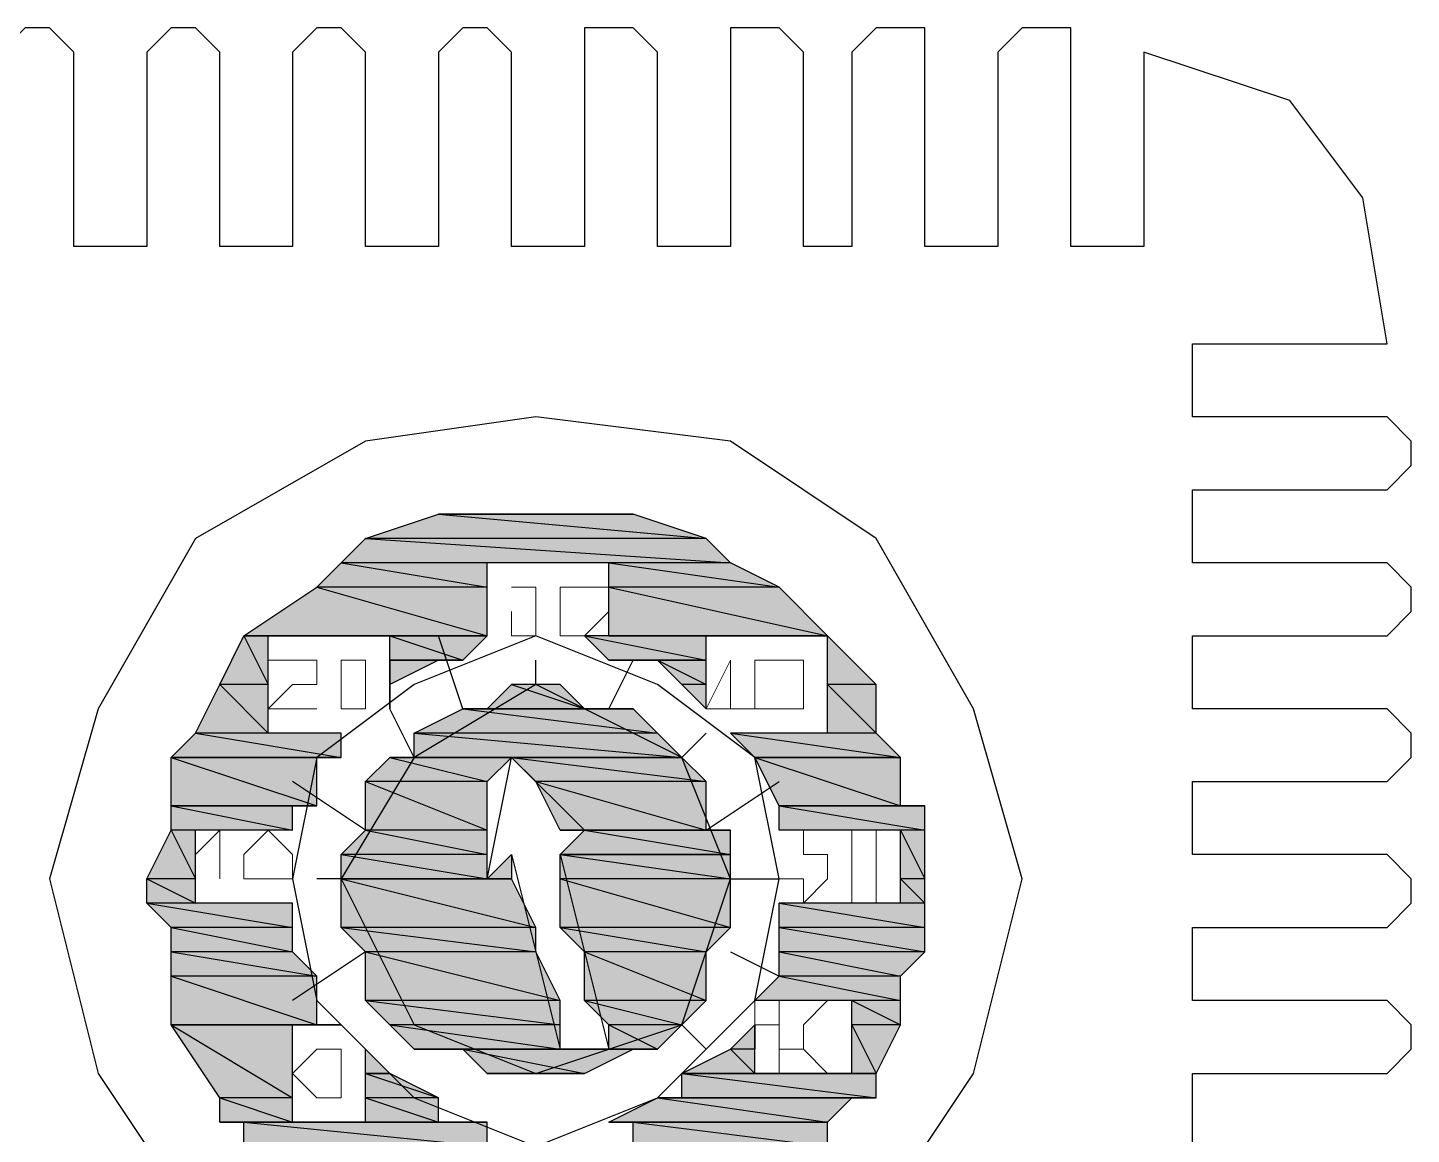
# Model space of a CAD drawing. Header units: inches. Extents: x 100535554 to 201081702, y 63708552 to 127420865.
# Drawn here: x 100541835.23 to 100541840.53, y 63710482.15 to 63710486.39 of the extents above; entities that cross this region are included whole.
import ezdxf

# ---------------------------------------------------------------- set-up
doc = ezdxf.new("R2010")
doc.units = ezdxf.units.IN
doc.header["$MEASUREMENT"] = 0

msp = doc.modelspace()

# ---------------------------------------------------------------- hatches: boundary and pattern name
at = {"true_color": 0x000007}
h = msp.add_hatch(color=7, dxfattribs=at)
h.paths.add_polyline_path([(100541837.5521, 63710484.5311), (100541836.8066, 63710484.5311), (100541837.8317, 63710484.4379)])
h.paths.add_polyline_path([(100541836.8066, 63710484.5311), (100541837.8317, 63710484.4379), (100541836.527, 63710484.4379)])
h = msp.add_hatch(color=7, dxfattribs=at)
h.paths.add_polyline_path([(100541837.3657, 63710484.5311), (100541837.0861, 63710484.5311), (100541837.5521, 63710484.5311)])
h.paths.add_polyline_path([(100541837.0861, 63710484.5311), (100541837.5521, 63710484.5311), (100541836.8066, 63710484.5311)])
h = msp.add_hatch(color=7, dxfattribs=at)
h.paths.add_polyline_path([(100541837.8317, 63710484.4379), (100541836.527, 63710484.4379), (100541837.9249, 63710484.3447)])
h.paths.add_polyline_path([(100541836.527, 63710484.4379), (100541837.9249, 63710484.3447), (100541836.4338, 63710484.3447)])
h = msp.add_hatch(color=7, dxfattribs=at)
h.paths.add_polyline_path([(100541836.9929, 63710484.3447), (100541836.4338, 63710484.3447), (100541836.9929, 63710484.2515)])
h.paths.add_polyline_path([(100541836.4338, 63710484.3447), (100541836.9929, 63710484.2515), (100541836.3406, 63710484.2515)])
h = msp.add_hatch(color=7, dxfattribs=at)
h.paths.add_polyline_path([(100541837.9249, 63710484.3447), (100541837.4589, 63710484.3447), (100541838.1112, 63710484.2515)])
h.paths.add_polyline_path([(100541837.4589, 63710484.3447), (100541838.1112, 63710484.2515), (100541837.4589, 63710484.2515)])
h = msp.add_hatch(color=7, dxfattribs=at)
h.paths.add_polyline_path([(100541836.9929, 63710484.2515), (100541836.3406, 63710484.2515), (100541836.9929, 63710484.0652)])
h.paths.add_polyline_path([(100541836.3406, 63710484.2515), (100541836.9929, 63710484.0652), (100541836.061, 63710484.0652)])
h = msp.add_hatch(color=7, dxfattribs=at)
h.paths.add_polyline_path([(100541838.1112, 63710484.2515), (100541837.4589, 63710484.2515), (100541838.2976, 63710484.0652)])
h.paths.add_polyline_path([(100541837.4589, 63710484.2515), (100541838.2976, 63710484.0652), (100541837.4589, 63710484.0652)])
h = msp.add_hatch(color=7, dxfattribs=at)
h.paths.add_polyline_path([(100541836.1542, 63710484.0652), (100541836.061, 63710484.0652), (100541836.1542, 63710483.8788)])
h.paths.add_polyline_path([(100541836.061, 63710484.0652), (100541836.1542, 63710483.8788), (100541835.9679, 63710483.8788)])
h = msp.add_hatch(color=7, dxfattribs=at)
h.paths.add_polyline_path([(100541836.9929, 63710484.0652), (100541836.6202, 63710484.0652), (100541836.8998, 63710483.972)])
h.paths.add_polyline_path([(100541836.6202, 63710484.0652), (100541836.8998, 63710483.972), (100541836.6202, 63710483.972)])
h = msp.add_hatch(color=7, dxfattribs=at)
h.paths.add_polyline_path([(100541837.8317, 63710484.0652), (100541837.3657, 63710484.0652), (100541837.8317, 63710483.972)])
h.paths.add_polyline_path([(100541837.3657, 63710484.0652), (100541837.8317, 63710483.972), (100541837.4589, 63710483.972)])
h = msp.add_hatch(color=7, dxfattribs=at)
h.paths.add_polyline_path([(100541838.484, 63710483.8788), (100541838.2976, 63710484.0652)])
h.paths.add_polyline_path([(100541838.2976, 63710484.0652), (100541838.484, 63710483.8788), (100541838.2976, 63710483.8788)])
h = msp.add_hatch(color=7, dxfattribs=at)
h.paths.add_polyline_path([(100541836.8066, 63710483.972), (100541836.6202, 63710483.972)])
h.paths.add_polyline_path([(100541836.8066, 63710483.972), (100541836.6202, 63710483.972), (100541836.8998, 63710483.972)])
h = msp.add_hatch(color=7, dxfattribs=at)
h.paths.add_polyline_path([(100541836.6202, 63710483.8788), (100541836.6202, 63710483.972)])
h.paths.add_polyline_path([(100541836.6202, 63710483.8788), (100541836.6202, 63710483.972), (100541836.8066, 63710483.972)])
h = msp.add_hatch(color=7, dxfattribs=at)
h.paths.add_polyline_path([(100541837.8317, 63710483.972), (100541837.4589, 63710483.972)])
h.paths.add_polyline_path([(100541837.4589, 63710483.972), (100541837.8317, 63710483.972), (100541837.6453, 63710483.972)])
h = msp.add_hatch(color=7, dxfattribs=at)
h.paths.add_polyline_path([(100541837.8317, 63710483.972), (100541837.6453, 63710483.972), (100541837.8317, 63710483.8788)])
h.paths.add_polyline_path([(100541837.6453, 63710483.972), (100541837.8317, 63710483.8788), (100541837.7385, 63710483.8788)])
h = msp.add_hatch(color=7, dxfattribs=at)
h.paths.add_polyline_path([(100541836.1542, 63710483.8788), (100541835.9679, 63710483.8788), (100541836.1542, 63710483.6924)])
h.paths.add_polyline_path([(100541835.9679, 63710483.8788), (100541836.1542, 63710483.6924), (100541835.8747, 63710483.6924)])
at = {"true_color": 0x006edd}
h = msp.add_hatch(color=152, dxfattribs=at)
h.paths.add_polyline_path([(100541837.2725, 63710483.8788), (100541837.0861, 63710483.8788), (100541837.3657, 63710483.7856)])
h.paths.add_polyline_path([(100541837.0861, 63710483.8788), (100541837.3657, 63710483.7856), (100541836.9929, 63710483.7856)])
at = {"true_color": 0x000007}
h = msp.add_hatch(color=7, dxfattribs=at)
h.paths.add_polyline_path([(100541837.8317, 63710483.8788), (100541837.7385, 63710483.8788), (100541837.8317, 63710483.7856)])
h.paths.add_polyline_path([(100541837.7385, 63710483.8788), (100541837.8317, 63710483.7856)])
h = msp.add_hatch(color=7, dxfattribs=at)
h.paths.add_polyline_path([(100541838.484, 63710483.8788), (100541838.2976, 63710483.8788), (100541838.484, 63710483.6924)])
h.paths.add_polyline_path([(100541838.2976, 63710483.8788), (100541838.484, 63710483.6924), (100541838.2976, 63710483.6924)])
at = {"true_color": 0x006edd}
h = msp.add_hatch(color=152, dxfattribs=at)
h.paths.add_polyline_path([(100541837.5521, 63710483.7856), (100541836.8998, 63710483.7856), (100541837.6453, 63710483.6924)])
h.paths.add_polyline_path([(100541836.8998, 63710483.7856), (100541837.6453, 63710483.6924), (100541836.7134, 63710483.6924)])
h = msp.add_hatch(color=152, dxfattribs=at)
h.paths.add_polyline_path([(100541837.3657, 63710483.7856), (100541836.9929, 63710483.7856), (100541837.5521, 63710483.7856)])
h.paths.add_polyline_path([(100541836.9929, 63710483.7856), (100541837.5521, 63710483.7856), (100541836.8998, 63710483.7856)])
at = {"true_color": 0x000007}
h = msp.add_hatch(color=7, dxfattribs=at)
h.paths.add_polyline_path([(100541836.4338, 63710483.6924), (100541835.8747, 63710483.6924), (100541836.4338, 63710483.5992)])
h.paths.add_polyline_path([(100541835.8747, 63710483.6924), (100541836.4338, 63710483.5992), (100541835.7815, 63710483.5992)])
at = {"true_color": 0x006edd}
h = msp.add_hatch(color=152, dxfattribs=at)
h.paths.add_polyline_path([(100541837.6453, 63710483.6924), (100541836.7134, 63710483.6924), (100541837.7385, 63710483.5992)])
h.paths.add_polyline_path([(100541836.7134, 63710483.6924), (100541837.7385, 63710483.5992), (100541836.7134, 63710483.5992)])
at = {"true_color": 0x000007}
h = msp.add_hatch(color=7, dxfattribs=at)
h.paths.add_polyline_path([(100541838.484, 63710483.6924), (100541837.9249, 63710483.6924), (100541838.5772, 63710483.5992)])
h.paths.add_polyline_path([(100541837.9249, 63710483.6924), (100541838.5772, 63710483.5992), (100541838.018, 63710483.5992)])
h = msp.add_hatch(color=7, dxfattribs=at)
h.paths.add_polyline_path([(100541836.3406, 63710483.5992), (100541835.7815, 63710483.5992)])
h.paths.add_polyline_path([(100541836.3406, 63710483.5992), (100541835.7815, 63710483.5992), (100541836.4338, 63710483.5992)])
h = msp.add_hatch(color=7, dxfattribs=at)
h.paths.add_polyline_path([(100541836.3406, 63710483.5992), (100541835.7815, 63710483.5992), (100541836.3406, 63710483.4128)])
h.paths.add_polyline_path([(100541835.7815, 63710483.5992), (100541836.3406, 63710483.4128), (100541835.7815, 63710483.4128)])
at = {"true_color": 0x006edd}
h = msp.add_hatch(color=152, dxfattribs=at)
h.paths.add_polyline_path([(100541837.0861, 63710483.5992), (100541836.6202, 63710483.5992), (100541836.9929, 63710483.506)])
h.paths.add_polyline_path([(100541836.6202, 63710483.5992), (100541836.9929, 63710483.506), (100541836.527, 63710483.506)])
h = msp.add_hatch(color=152, dxfattribs=at)
h.paths.add_polyline_path([(100541837.0861, 63710483.5992), (100541836.7134, 63710483.5992)])
h.paths.add_polyline_path([(100541836.7134, 63710483.5992), (100541837.0861, 63710483.5992), (100541836.6202, 63710483.5992)])
h = msp.add_hatch(color=152, dxfattribs=at)
h.paths.add_polyline_path([(100541837.7385, 63710483.5992), (100541837.0861, 63710483.5992), (100541837.8317, 63710483.506)])
h.paths.add_polyline_path([(100541837.0861, 63710483.5992), (100541837.8317, 63710483.506), (100541837.1793, 63710483.506)])
at = {"true_color": 0x000007}
h = msp.add_hatch(color=7, dxfattribs=at)
h.paths.add_polyline_path([(100541838.5772, 63710483.5992), (100541838.018, 63710483.5992), (100541838.5772, 63710483.4128)])
h.paths.add_polyline_path([(100541838.018, 63710483.5992), (100541838.5772, 63710483.4128), (100541838.1112, 63710483.4128)])
at = {"true_color": 0x006edd}
h = msp.add_hatch(color=152, dxfattribs=at)
h.paths.add_polyline_path([(100541836.9929, 63710483.506), (100541836.527, 63710483.506), (100541836.9929, 63710483.3196)])
h.paths.add_polyline_path([(100541836.527, 63710483.506), (100541836.9929, 63710483.3196), (100541836.527, 63710483.3196)])
h = msp.add_hatch(color=152, dxfattribs=at)
h.paths.add_polyline_path([(100541837.8317, 63710483.506), (100541837.1793, 63710483.506), (100541837.8317, 63710483.3196)])
h.paths.add_polyline_path([(100541837.1793, 63710483.506), (100541837.8317, 63710483.3196), (100541837.2725, 63710483.3196)])
at = {"true_color": 0x000007}
h = msp.add_hatch(color=7, dxfattribs=at)
h.paths.add_polyline_path([(100541836.2474, 63710483.4128), (100541835.7815, 63710483.4128)])
h.paths.add_polyline_path([(100541836.2474, 63710483.4128), (100541835.7815, 63710483.4128), (100541836.3406, 63710483.4128)])
h = msp.add_hatch(color=7, dxfattribs=at)
h.paths.add_polyline_path([(100541836.2474, 63710483.4128), (100541835.7815, 63710483.4128), (100541836.2474, 63710483.3196)])
h.paths.add_polyline_path([(100541835.7815, 63710483.4128), (100541836.2474, 63710483.3196), (100541835.7815, 63710483.3196)])
h = msp.add_hatch(color=7, dxfattribs=at)
h.paths.add_polyline_path([(100541838.6704, 63710483.4128), (100541838.1112, 63710483.4128)])
h.paths.add_polyline_path([(100541838.6704, 63710483.4128), (100541838.1112, 63710483.4128), (100541838.5772, 63710483.4128)])
h = msp.add_hatch(color=7, dxfattribs=at)
h.paths.add_polyline_path([(100541838.6704, 63710483.4128), (100541838.1112, 63710483.4128), (100541838.6704, 63710483.3196)])
h.paths.add_polyline_path([(100541838.1112, 63710483.4128), (100541838.6704, 63710483.3196), (100541838.1112, 63710483.3196)])
h = msp.add_hatch(color=7, dxfattribs=at)
h.paths.add_polyline_path([(100541835.8747, 63710483.3196), (100541835.7815, 63710483.3196), (100541835.8747, 63710483.1332)])
h.paths.add_polyline_path([(100541835.7815, 63710483.3196), (100541835.8747, 63710483.1332), (100541835.6883, 63710483.1332)])
at = {"true_color": 0x006edd}
h = msp.add_hatch(color=152, dxfattribs=at)
h.paths.add_polyline_path([(100541836.9929, 63710483.3196), (100541836.527, 63710483.3196), (100541836.9929, 63710483.2264)])
h.paths.add_polyline_path([(100541836.527, 63710483.3196), (100541836.9929, 63710483.2264), (100541836.4338, 63710483.2264)])
h = msp.add_hatch(color=152, dxfattribs=at)
h.paths.add_polyline_path([(100541837.8317, 63710483.3196), (100541837.2725, 63710483.3196), (100541837.9249, 63710483.3196)])
h.paths.add_polyline_path([(100541837.2725, 63710483.3196), (100541837.9249, 63710483.3196), (100541837.3657, 63710483.3196)])
h = msp.add_hatch(color=152, dxfattribs=at)
h.paths.add_polyline_path([(100541837.9249, 63710483.3196), (100541837.3657, 63710483.3196), (100541837.9249, 63710483.2264)])
h.paths.add_polyline_path([(100541837.3657, 63710483.3196), (100541837.9249, 63710483.2264), (100541837.2725, 63710483.2264)])
h.paths.add_polyline_path([(100541837.9249, 63710483.2264), (100541837.2725, 63710483.2264)])
h.paths.add_polyline_path([(100541837.2725, 63710483.2264), (100541837.9249, 63710483.2264)])
at = {"true_color": 0x000007}
h = msp.add_hatch(color=7, dxfattribs=at)
h.paths.add_polyline_path([(100541838.6704, 63710483.3196), (100541838.5772, 63710483.3196), (100541838.6704, 63710483.1332)])
h.paths.add_polyline_path([(100541838.5772, 63710483.3196), (100541838.6704, 63710483.1332), (100541838.5772, 63710483.1332)])
at = {"true_color": 0x006edd}
h = msp.add_hatch(color=152, dxfattribs=at)
h.paths.add_polyline_path([(100541836.9929, 63710483.2264), (100541836.4338, 63710483.2264), (100541836.9929, 63710483.1332)])
h.paths.add_polyline_path([(100541836.4338, 63710483.2264), (100541836.9929, 63710483.1332), (100541836.4338, 63710483.1332)])
msp.add_hatch(color=152, dxfattribs=at).paths.add_polyline_path([(100541837.0861, 63710483.2264), (100541837.0861, 63710483.1332), (100541836.9929, 63710483.1332)])
h = msp.add_hatch(color=152, dxfattribs=at)
h.paths.add_polyline_path([(100541837.9249, 63710483.2264), (100541837.2725, 63710483.2264), (100541837.9249, 63710483.1332)])
h.paths.add_polyline_path([(100541837.2725, 63710483.2264), (100541837.9249, 63710483.1332), (100541837.2725, 63710483.1332)])
at = {"true_color": 0x000007}
h = msp.add_hatch(color=7, dxfattribs=at)
h.paths.add_polyline_path([(100541835.8747, 63710483.1332), (100541835.6883, 63710483.1332), (100541835.8747, 63710483.0401)])
h.paths.add_polyline_path([(100541835.6883, 63710483.1332), (100541835.8747, 63710483.0401), (100541835.6883, 63710483.0401)])
at = {"true_color": 0x006edd}
h = msp.add_hatch(color=152, dxfattribs=at)
h.paths.add_polyline_path([(100541837.0861, 63710483.1332), (100541836.4338, 63710483.1332), (100541837.1793, 63710482.9469)])
h.paths.add_polyline_path([(100541836.4338, 63710483.1332), (100541837.1793, 63710482.9469), (100541836.4338, 63710482.9469)])
h = msp.add_hatch(color=152, dxfattribs=at)
h.paths.add_polyline_path([(100541837.9249, 63710483.1332), (100541837.2725, 63710483.1332), (100541837.9249, 63710482.9469)])
h.paths.add_polyline_path([(100541837.2725, 63710483.1332), (100541837.9249, 63710482.9469), (100541837.2725, 63710482.9469)])
at = {"true_color": 0x000007}
h = msp.add_hatch(color=7, dxfattribs=at)
h.paths.add_polyline_path([(100541838.6704, 63710483.1332), (100541838.5772, 63710483.1332), (100541838.6704, 63710483.0401)])
h.paths.add_polyline_path([(100541838.5772, 63710483.1332), (100541838.6704, 63710483.0401), (100541838.5772, 63710483.0401)])
h = msp.add_hatch(color=7, dxfattribs=at)
h.paths.add_polyline_path([(100541836.2474, 63710483.0401), (100541835.6883, 63710483.0401), (100541836.2474, 63710482.9469)])
h.paths.add_polyline_path([(100541835.6883, 63710483.0401), (100541836.2474, 63710482.9469), (100541835.7815, 63710482.9469)])
h = msp.add_hatch(color=7, dxfattribs=at)
h.paths.add_polyline_path([(100541838.6704, 63710483.0401), (100541838.1112, 63710483.0401), (100541838.6704, 63710482.9469)])
h.paths.add_polyline_path([(100541838.1112, 63710483.0401), (100541838.6704, 63710482.9469), (100541838.1112, 63710482.9469)])
h = msp.add_hatch(color=7, dxfattribs=at)
h.paths.add_polyline_path([(100541836.2474, 63710482.9469), (100541835.7815, 63710482.9469), (100541836.2474, 63710482.8537)])
h.paths.add_polyline_path([(100541835.7815, 63710482.9469), (100541836.2474, 63710482.8537), (100541835.7815, 63710482.8537)])
at = {"true_color": 0x006edd}
h = msp.add_hatch(color=152, dxfattribs=at)
h.paths.add_polyline_path([(100541837.1793, 63710482.9469), (100541836.4338, 63710482.9469), (100541837.1793, 63710482.8537)])
h.paths.add_polyline_path([(100541836.4338, 63710482.9469), (100541837.1793, 63710482.8537), (100541836.527, 63710482.8537)])
h = msp.add_hatch(color=152, dxfattribs=at)
h.paths.add_polyline_path([(100541837.9249, 63710482.9469), (100541837.2725, 63710482.9469), (100541837.8317, 63710482.8537)])
h.paths.add_polyline_path([(100541837.2725, 63710482.9469), (100541837.8317, 63710482.8537), (100541837.3657, 63710482.8537)])
at = {"true_color": 0x000007}
h = msp.add_hatch(color=7, dxfattribs=at)
h.paths.add_polyline_path([(100541838.6704, 63710482.9469), (100541838.1112, 63710482.9469), (100541838.6704, 63710482.8537)])
h.paths.add_polyline_path([(100541838.1112, 63710482.9469), (100541838.6704, 63710482.8537), (100541838.1112, 63710482.8537)])
h = msp.add_hatch(color=7, dxfattribs=at)
h.paths.add_polyline_path([(100541836.2474, 63710482.8537), (100541835.7815, 63710482.8537), (100541836.3406, 63710482.7605)])
h.paths.add_polyline_path([(100541835.7815, 63710482.8537), (100541836.3406, 63710482.7605), (100541835.7815, 63710482.7605)])
at = {"true_color": 0x006edd}
h = msp.add_hatch(color=152, dxfattribs=at)
h.paths.add_polyline_path([(100541837.1793, 63710482.8537), (100541836.527, 63710482.8537), (100541837.2725, 63710482.6673)])
h.paths.add_polyline_path([(100541836.527, 63710482.8537), (100541837.2725, 63710482.6673), (100541836.527, 63710482.6673)])
h = msp.add_hatch(color=152, dxfattribs=at)
h.paths.add_polyline_path([(100541837.8317, 63710482.8537), (100541837.3657, 63710482.8537), (100541837.8317, 63710482.6673)])
h.paths.add_polyline_path([(100541837.3657, 63710482.8537), (100541837.8317, 63710482.6673), (100541837.3657, 63710482.6673)])
at = {"true_color": 0x000007}
h = msp.add_hatch(color=7, dxfattribs=at)
h.paths.add_polyline_path([(100541838.6704, 63710482.8537), (100541838.1112, 63710482.8537), (100541838.5772, 63710482.7605)])
h.paths.add_polyline_path([(100541838.1112, 63710482.8537), (100541838.5772, 63710482.7605), (100541838.1112, 63710482.7605)])
h = msp.add_hatch(color=7, dxfattribs=at)
h.paths.add_polyline_path([(100541836.3406, 63710482.7605), (100541835.7815, 63710482.7605), (100541836.3406, 63710482.5741)])
h.paths.add_polyline_path([(100541835.7815, 63710482.7605), (100541836.3406, 63710482.5741), (100541835.7815, 63710482.5741)])
h = msp.add_hatch(color=7, dxfattribs=at)
h.paths.add_polyline_path([(100541838.5772, 63710482.7605), (100541838.1112, 63710482.7605), (100541838.5772, 63710482.6673)])
h.paths.add_polyline_path([(100541838.1112, 63710482.7605), (100541838.5772, 63710482.6673), (100541838.018, 63710482.6673)])
at = {"true_color": 0x006edd}
h = msp.add_hatch(color=152, dxfattribs=at)
h.paths.add_polyline_path([(100541837.2725, 63710482.6673), (100541836.527, 63710482.6673), (100541837.2725, 63710482.5741)])
h.paths.add_polyline_path([(100541836.527, 63710482.6673), (100541837.2725, 63710482.5741), (100541836.6202, 63710482.5741)])
h = msp.add_hatch(color=152, dxfattribs=at)
h.paths.add_polyline_path([(100541837.8317, 63710482.6673), (100541837.3657, 63710482.6673), (100541837.7385, 63710482.5741)])
h.paths.add_polyline_path([(100541837.3657, 63710482.6673), (100541837.7385, 63710482.5741), (100541837.4589, 63710482.5741)])
at = {"true_color": 0x000007}
h = msp.add_hatch(color=7, dxfattribs=at)
h.paths.add_polyline_path([(100541838.5772, 63710482.6673), (100541838.3908, 63710482.6673), (100541838.5772, 63710482.5741)])
h.paths.add_polyline_path([(100541838.3908, 63710482.6673), (100541838.5772, 63710482.5741), (100541838.3908, 63710482.5741)])
h = msp.add_hatch(color=7, dxfattribs=at)
h.paths.add_polyline_path([(100541836.4338, 63710482.5741), (100541835.7815, 63710482.5741)])
h.paths.add_polyline_path([(100541836.4338, 63710482.5741), (100541835.7815, 63710482.5741), (100541836.3406, 63710482.5741)])
h = msp.add_hatch(color=7, dxfattribs=at)
h.paths.add_polyline_path([(100541836.2474, 63710482.5741), (100541835.7815, 63710482.5741), (100541836.2474, 63710482.2945)])
h.paths.add_polyline_path([(100541835.7815, 63710482.5741), (100541836.2474, 63710482.2945), (100541835.9679, 63710482.2945)])
at = {"true_color": 0x006edd}
h = msp.add_hatch(color=152, dxfattribs=at)
h.paths.add_polyline_path([(100541837.2725, 63710482.5741), (100541836.6202, 63710482.5741), (100541837.2725, 63710482.4809)])
h.paths.add_polyline_path([(100541836.6202, 63710482.5741), (100541837.2725, 63710482.4809), (100541836.7134, 63710482.4809)])
h = msp.add_hatch(color=152, dxfattribs=at)
h.paths.add_polyline_path([(100541837.7385, 63710482.5741), (100541837.4589, 63710482.5741), (100541837.6453, 63710482.4809)])
h.paths.add_polyline_path([(100541837.4589, 63710482.5741), (100541837.6453, 63710482.4809), (100541837.4589, 63710482.4809)])
h.paths.add_polyline_path([(100541837.6453, 63710482.4809), (100541837.4589, 63710482.4809), (100541837.3657, 63710482.4809)])
at = {"true_color": 0x000007}
h = msp.add_hatch(color=7, dxfattribs=at)
h.paths.add_polyline_path([(100541838.018, 63710482.4809), (100541838.018, 63710482.5741)])
h.paths.add_polyline_path([(100541838.018, 63710482.5741), (100541838.018, 63710482.4809), (100541837.9249, 63710482.4809)])
h = msp.add_hatch(color=7, dxfattribs=at)
h.paths.add_polyline_path([(100541838.5772, 63710482.5741), (100541838.3908, 63710482.5741), (100541838.484, 63710482.3877)])
h.paths.add_polyline_path([(100541838.3908, 63710482.5741), (100541838.484, 63710482.3877), (100541838.3908, 63710482.3877)])
msp.add_hatch(color=7, dxfattribs=at).paths.add_polyline_path([(100541836.527, 63710482.4809), (100541836.6202, 63710482.3877), (100541836.527, 63710482.3877)])
at = {"true_color": 0x006edd}
h = msp.add_hatch(color=152, dxfattribs=at)
h.paths.add_polyline_path([(100541837.2725, 63710482.4809), (100541836.7134, 63710482.4809)])
h.paths.add_polyline_path([(100541836.7134, 63710482.4809), (100541837.2725, 63710482.4809), (100541836.8066, 63710482.4809)])
h = msp.add_hatch(color=152, dxfattribs=at)
h.paths.add_polyline_path([(100541837.5521, 63710482.4809), (100541836.8066, 63710482.4809)])
h.paths.add_polyline_path([(100541836.8066, 63710482.4809), (100541837.5521, 63710482.4809), (100541836.8998, 63710482.4809)])
h = msp.add_hatch(color=152, dxfattribs=at)
h.paths.add_polyline_path([(100541837.5521, 63710482.4809), (100541836.8998, 63710482.4809), (100541837.3657, 63710482.3877)])
h.paths.add_polyline_path([(100541836.8998, 63710482.4809), (100541837.3657, 63710482.3877), (100541836.9929, 63710482.3877)])
h = msp.add_hatch(color=152, dxfattribs=at)
h.paths.add_polyline_path([(100541837.6453, 63710482.4809), (100541837.3657, 63710482.4809), (100541837.5521, 63710482.4809)])
h.paths.add_polyline_path([(100541837.3657, 63710482.4809), (100541837.5521, 63710482.4809), (100541837.2725, 63710482.4809)])
at = {"true_color": 0x000007}
h = msp.add_hatch(color=7, dxfattribs=at)
h.paths.add_polyline_path([(100541838.018, 63710482.4809), (100541837.9249, 63710482.4809), (100541838.018, 63710482.3877)])
h.paths.add_polyline_path([(100541837.9249, 63710482.4809), (100541838.018, 63710482.3877), (100541837.7385, 63710482.3877)])
h = msp.add_hatch(color=7, dxfattribs=at)
h.paths.add_polyline_path([(100541836.6202, 63710482.3877), (100541836.527, 63710482.3877), (100541836.8066, 63710482.2945)])
h.paths.add_polyline_path([(100541836.527, 63710482.3877), (100541836.8066, 63710482.2945), (100541836.527, 63710482.2945)])
at = {"true_color": 0x006edd}
h = msp.add_hatch(color=152, dxfattribs=at)
h.paths.add_polyline_path([(100541837.3657, 63710482.3877), (100541836.9929, 63710482.3877), (100541837.2725, 63710482.3877)])
h.paths.add_polyline_path([(100541836.9929, 63710482.3877), (100541837.2725, 63710482.3877), (100541837.0861, 63710482.3877)])
at = {"true_color": 0x000007}
h = msp.add_hatch(color=7, dxfattribs=at)
h.paths.add_polyline_path([(100541838.484, 63710482.3877), (100541837.7385, 63710482.3877), (100541838.484, 63710482.2945)])
h.paths.add_polyline_path([(100541837.7385, 63710482.3877), (100541838.484, 63710482.2945), (100541837.7385, 63710482.2945)])
h = msp.add_hatch(color=7, dxfattribs=at)
h.paths.add_polyline_path([(100541836.2474, 63710482.2945), (100541835.9679, 63710482.2945), (100541836.2474, 63710482.2013)])
h.paths.add_polyline_path([(100541835.9679, 63710482.2945), (100541836.2474, 63710482.2013), (100541835.9679, 63710482.2013)])
h = msp.add_hatch(color=7, dxfattribs=at)
h.paths.add_polyline_path([(100541836.8066, 63710482.2945), (100541836.527, 63710482.2945), (100541836.8066, 63710482.2013)])
h.paths.add_polyline_path([(100541836.527, 63710482.2945), (100541836.8066, 63710482.2013), (100541836.527, 63710482.2013)])
h = msp.add_hatch(color=7, dxfattribs=at)
h.paths.add_polyline_path([(100541838.3908, 63710482.2945), (100541837.6453, 63710482.2945), (100541838.2976, 63710482.2013)])
h.paths.add_polyline_path([(100541837.6453, 63710482.2945), (100541838.2976, 63710482.2013), (100541837.4589, 63710482.2013)])
h = msp.add_hatch(color=7, dxfattribs=at)
h.paths.add_polyline_path([(100541838.484, 63710482.2945), (100541837.7385, 63710482.2945), (100541838.3908, 63710482.2945)])
h.paths.add_polyline_path([(100541837.7385, 63710482.2945), (100541838.3908, 63710482.2945), (100541837.6453, 63710482.2945)])
h = msp.add_hatch(color=7, dxfattribs=at)
h.paths.add_polyline_path([(100541836.8066, 63710482.2013), (100541835.9679, 63710482.2013), (100541836.8998, 63710482.2013)])
h.paths.add_polyline_path([(100541835.9679, 63710482.2013), (100541836.8998, 63710482.2013), (100541836.061, 63710482.2013)])
h = msp.add_hatch(color=7, dxfattribs=at)
h.paths.add_polyline_path([(100541836.9929, 63710482.2013), (100541836.061, 63710482.2013)])
h.paths.add_polyline_path([(100541836.061, 63710482.2013), (100541836.9929, 63710482.2013)])
h.paths.add_polyline_path([(100541836.9929, 63710482.2013), (100541836.061, 63710482.2013)])
h.paths.add_polyline_path([(100541836.9929, 63710482.2013), (100541836.061, 63710482.2013), (100541836.8998, 63710482.2013)])
h = msp.add_hatch(color=7, dxfattribs=at)
h.paths.add_polyline_path([(100541836.9929, 63710482.2013), (100541836.061, 63710482.2013), (100541836.9929, 63710482.1082)])
h.paths.add_polyline_path([(100541836.061, 63710482.2013), (100541836.9929, 63710482.1082), (100541836.061, 63710482.1082)])
h = msp.add_hatch(color=7, dxfattribs=at)
h.paths.add_polyline_path([(100541838.2976, 63710482.2013), (100541837.5521, 63710482.2013), (100541838.2976, 63710482.1082)])
h.paths.add_polyline_path([(100541837.5521, 63710482.2013), (100541838.2976, 63710482.1082), (100541837.5521, 63710482.1082)])

# ---------------------------------------------------------------- linework, layer by layer
at = {"color": 7, "linetype": 'Continuous', "lineweight": 25, "true_color": 0x000007}
for p, q in [((100541836.8998, 63710483.7856), (100541836.8066, 63710484.0652)), ((100541837.1793, 63710483.8788), (100541837.1793, 63710483.972)), ((100541837.4589, 63710483.7856), (100541837.5521, 63710483.972)), ((100541836.7134, 63710483.5992), (100541836.6202, 63710483.7856)), ((100541837.7385, 63710483.5992), (100541837.8317, 63710483.6924)), ((100541836.527, 63710483.3196), (100541836.2474, 63710483.506)), ((100541837.8317, 63710483.3196), (100541838.1112, 63710483.506)), ((100541837.2725, 63710483.2264), (100541837.3657, 63710483.3196)), ((100541837.0861, 63710483.2264), (100541836.9929, 63710483.1332)), ((100541837.0861, 63710483.2264), (100541837.2725, 63710482.4809)), ((100541836.4338, 63710483.1332), (100541836.3406, 63710483.1332)), ((100541837.9249, 63710483.1332), (100541838.1112, 63710483.1332)), ((100541836.527, 63710482.8537), (100541836.2474, 63710482.6673)), ((100541837.9249, 63710482.8537), (100541838.1112, 63710482.7605)), ((100541836.7134, 63710482.5741), (100541836.7134, 63710482.5741)), ((100541837.7385, 63710482.5741), (100541837.8317, 63710482.4809))]:
    msp.add_line(p, q, dxfattribs=at)
for points in [[(100541835.4087, 63710486.3017), (100541835.3155, 63710486.3949), (100541835.2223, 63710486.3949), (100541835.1291, 63710486.3017)], [(100541835.9679, 63710486.3017), (100541835.8747, 63710486.3949), (100541835.7815, 63710486.3949), (100541835.6883, 63710486.3017)], [(100541836.527, 63710486.3017), (100541836.4338, 63710486.3949), (100541836.3406, 63710486.3949), (100541836.2474, 63710486.3017)], [(100541837.0861, 63710486.3017), (100541836.9929, 63710486.3949), (100541836.8998, 63710486.3949), (100541836.8066, 63710486.3017)], [(100541837.6453, 63710486.3017), (100541837.5521, 63710486.3949), (100541837.3657, 63710486.3949), (100541837.3657, 63710486.3017)], [(100541838.2044, 63710486.3017), (100541838.1112, 63710486.3949), (100541837.9249, 63710486.3949), (100541837.9249, 63710486.3017)], [(100541838.6704, 63710486.3017), (100541838.6704, 63710486.3949), (100541838.484, 63710486.3949), (100541838.3908, 63710486.3017)], [(100541839.2295, 63710486.3017), (100541839.2295, 63710486.3949), (100541839.0431, 63710486.3949), (100541838.9499, 63710486.3017)], [(100541835.6883, 63710486.3017), (100541835.6883, 63710485.5562), (100541835.4087, 63710485.5562), (100541835.4087, 63710486.3017)], [(100541836.2474, 63710486.3017), (100541836.2474, 63710485.5562), (100541835.9679, 63710485.5562), (100541835.9679, 63710486.3017)], [(100541836.8066, 63710486.3017), (100541836.8066, 63710485.5562), (100541836.527, 63710485.5562), (100541836.527, 63710486.3017)], [(100541837.3657, 63710486.3017), (100541837.3657, 63710485.5562), (100541837.0861, 63710485.5562), (100541837.0861, 63710486.3017)], [(100541837.9249, 63710486.3017), (100541837.9249, 63710485.5562), (100541837.6453, 63710485.5562), (100541837.6453, 63710486.3017)], [(100541838.3908, 63710486.3017), (100541838.3908, 63710485.5562), (100541838.2044, 63710485.5562), (100541838.2044, 63710486.3017)], [(100541838.9499, 63710486.3017), (100541838.9499, 63710485.5562), (100541838.6704, 63710485.5562), (100541838.6704, 63710486.3017)], [(100541839.5091, 63710486.3017), (100541839.5091, 63710485.5562), (100541839.2295, 63710485.5562), (100541839.2295, 63710486.3017)], [(100541840.441, 63710485.1834), (100541840.3478, 63710485.7426), (100541840.0682, 63710486.1153), (100541839.5091, 63710486.3017)], [(100541840.441, 63710484.9039), (100541839.6955, 63710484.9039), (100541839.6955, 63710485.1834), (100541840.441, 63710485.1834)], [(100541840.441, 63710484.6243), (100541840.5342, 63710484.7175), (100541840.5342, 63710484.8107), (100541840.441, 63710484.9039)], [(100541840.441, 63710484.3447), (100541839.6955, 63710484.3447), (100541839.6955, 63710484.6243), (100541840.441, 63710484.6243)], [(100541840.441, 63710484.0652), (100541840.5342, 63710484.1583), (100541840.5342, 63710484.2515), (100541840.441, 63710484.3447)], [(100541840.441, 63710483.7856), (100541839.6955, 63710483.7856), (100541839.6955, 63710484.0652), (100541840.441, 63710484.0652)], [(100541840.441, 63710483.506), (100541840.5342, 63710483.5992), (100541840.5342, 63710483.6924), (100541840.441, 63710483.7856)], [(100541836.9929, 63710483.1332), (100541837.0861, 63710483.5992), (100541837.3657, 63710483.3196)], [(100541840.441, 63710483.2264), (100541839.6955, 63710483.2264), (100541839.6955, 63710483.506), (100541840.441, 63710483.506)], [(100541837.2725, 63710483.2264), (100541837.4589, 63710482.4809), (100541837.2725, 63710482.4809)], [(100541840.441, 63710482.9469), (100541840.5342, 63710483.0401), (100541840.5342, 63710483.1332), (100541840.441, 63710483.2264)], [(100541840.441, 63710482.6673), (100541839.6955, 63710482.6673), (100541839.6955, 63710482.9469), (100541840.441, 63710482.9469)], [(100541840.441, 63710482.3877), (100541840.5342, 63710482.4809), (100541840.5342, 63710482.5741), (100541840.441, 63710482.6673)], [(100541840.441, 63710482.1082), (100541839.6955, 63710482.1082), (100541839.6955, 63710482.3877), (100541840.441, 63710482.3877)]]:
    msp.add_lwpolyline(points, dxfattribs=at)
for points in [[(100541839.0431, 63710483.1332), (100541838.8568, 63710483.7856), (100541838.484, 63710484.4379), (100541837.9249, 63710484.8107), (100541837.1793, 63710484.9039), (100541836.527, 63710484.8107), (100541835.8747, 63710484.4379), (100541835.5019, 63710483.7856), (100541835.3155, 63710483.1332), (100541835.5019, 63710482.3877), (100541835.8747, 63710481.8286), (100541836.527, 63710481.3626), (100541837.1793, 63710481.2694), (100541837.9249, 63710481.3626), (100541838.484, 63710481.8286), (100541838.8568, 63710482.3877)], [(100541838.1112, 63710483.1332), (100541838.018, 63710483.5992), (100541837.6453, 63710483.8788), (100541837.1793, 63710484.0652), (100541836.7134, 63710483.8788), (100541836.3406, 63710483.5992), (100541836.2474, 63710483.1332), (100541836.3406, 63710482.6673), (100541836.7134, 63710482.2945), (100541837.1793, 63710482.1082), (100541837.6453, 63710482.2945), (100541838.018, 63710482.6673)], [(100541837.9249, 63710483.1332), (100541837.7385, 63710483.5992), (100541837.1793, 63710483.8788), (100541836.7134, 63710483.5992), (100541836.4338, 63710483.1332), (100541836.7134, 63710482.5741), (100541837.1793, 63710482.3877), (100541837.7385, 63710482.5741)]]:
    msp.add_lwpolyline(points, close=True, dxfattribs=at)
at = {"color": 7, "linetype": 'Continuous', "lineweight": -2, "true_color": 0x000007}
for points in [[(100541836.8066, 63710484.5311), (100541837.8317, 63710484.4379), (100541836.527, 63710484.4379)], [(100541837.0861, 63710484.5311), (100541837.5521, 63710484.5311), (100541836.8066, 63710484.5311)], [(100541837.5521, 63710484.5311), (100541836.8066, 63710484.5311), (100541837.8317, 63710484.4379)], [(100541837.3657, 63710484.5311), (100541837.0861, 63710484.5311), (100541837.5521, 63710484.5311)], [(100541836.527, 63710484.4379), (100541837.9249, 63710484.3447), (100541836.4338, 63710484.3447)], [(100541837.8317, 63710484.4379), (100541836.527, 63710484.4379), (100541837.9249, 63710484.3447)], [(100541836.4338, 63710484.3447), (100541836.9929, 63710484.2515), (100541836.3406, 63710484.2515)], [(100541836.9929, 63710484.3447), (100541836.4338, 63710484.3447), (100541836.9929, 63710484.2515)], [(100541837.9249, 63710484.3447), (100541837.4589, 63710484.3447), (100541838.1112, 63710484.2515)], [(100541837.4589, 63710484.3447), (100541838.1112, 63710484.2515), (100541837.4589, 63710484.2515)], [(100541836.3406, 63710484.2515), (100541836.9929, 63710484.0652), (100541836.061, 63710484.0652)], [(100541836.9929, 63710484.2515), (100541836.3406, 63710484.2515), (100541836.9929, 63710484.0652)], [(100541838.1112, 63710484.2515), (100541837.4589, 63710484.2515), (100541838.2976, 63710484.0652)], [(100541837.4589, 63710484.2515), (100541838.2976, 63710484.0652), (100541837.4589, 63710484.0652)], [(100541836.061, 63710484.0652), (100541836.1542, 63710483.8788), (100541835.9679, 63710483.8788)], [(100541836.061, 63710484.0652), (100541836.9929, 63710484.0652), (100541836.9929, 63710484.0652)], [(100541836.9929, 63710484.0652), (100541836.9929, 63710484.0652), (100541836.061, 63710484.0652)], [(100541836.1542, 63710484.0652), (100541836.061, 63710484.0652), (100541836.1542, 63710483.8788)], [(100541836.6202, 63710484.0652), (100541836.9929, 63710484.0652), (100541836.9929, 63710484.0652)], [(100541836.9929, 63710484.0652), (100541836.9929, 63710484.0652), (100541836.6202, 63710484.0652)], [(100541836.6202, 63710484.0652), (100541836.9929, 63710484.0652), (100541836.9929, 63710484.0652)], [(100541836.9929, 63710484.0652), (100541836.9929, 63710484.0652), (100541836.6202, 63710484.0652)], [(100541836.9929, 63710484.0652), (100541836.6202, 63710484.0652), (100541836.8998, 63710483.972)], [(100541836.6202, 63710484.0652), (100541836.8998, 63710483.972), (100541836.6202, 63710483.972)], [(100541837.8317, 63710484.0652), (100541837.3657, 63710484.0652), (100541837.8317, 63710483.972)], [(100541837.3657, 63710484.0652), (100541837.8317, 63710483.972), (100541837.4589, 63710483.972)], [(100541837.4589, 63710484.0652), (100541838.2976, 63710484.0652), (100541838.2976, 63710484.0652)], [(100541838.2976, 63710484.0652), (100541838.2976, 63710484.0652), (100541837.4589, 63710484.0652)], [(100541837.4589, 63710484.0652), (100541837.8317, 63710484.0652), (100541837.8317, 63710484.0652)], [(100541837.8317, 63710484.0652), (100541837.8317, 63710484.0652), (100541837.4589, 63710484.0652)], [(100541838.484, 63710483.8788), (100541838.2976, 63710484.0652)], [(100541838.2976, 63710484.0652), (100541838.484, 63710483.8788), (100541838.2976, 63710483.8788)], [(100541836.8066, 63710483.972), (100541836.8066, 63710483.972), (100541836.6202, 63710483.972)], [(100541836.8066, 63710483.972), (100541836.6202, 63710483.972), (100541836.8998, 63710483.972)], [(100541836.6202, 63710483.8788), (100541836.6202, 63710483.8788), (100541836.6202, 63710483.972)], [(100541836.6202, 63710483.8788), (100541836.6202, 63710483.972), (100541836.8066, 63710483.972)], [(100541837.8317, 63710483.972), (100541837.4589, 63710483.972)], [(100541837.4589, 63710483.972), (100541837.8317, 63710483.972), (100541837.6453, 63710483.972)], [(100541837.8317, 63710483.972), (100541837.6453, 63710483.972), (100541837.8317, 63710483.8788)], [(100541837.6453, 63710483.972), (100541837.8317, 63710483.8788), (100541837.7385, 63710483.8788)], [(100541835.9679, 63710483.8788), (100541836.1542, 63710483.6924), (100541835.8747, 63710483.6924)], [(100541836.1542, 63710483.8788), (100541835.9679, 63710483.8788), (100541836.1542, 63710483.6924)], [(100541836.6202, 63710483.8788), (100541836.6202, 63710483.7856), (100541836.6202, 63710483.7856)], [(100541837.8317, 63710483.8788), (100541837.7385, 63710483.8788), (100541837.8317, 63710483.7856)], [(100541837.7385, 63710483.8788), (100541837.8317, 63710483.7856), (100541837.8317, 63710483.7856)], [(100541838.484, 63710483.8788), (100541838.2976, 63710483.8788), (100541838.484, 63710483.6924)], [(100541838.2976, 63710483.8788), (100541838.484, 63710483.6924), (100541838.2976, 63710483.6924)], [(100541837.8317, 63710483.7856), (100541837.8317, 63710483.7856)], [(100541835.8747, 63710483.6924), (100541836.4338, 63710483.5992), (100541835.7815, 63710483.5992)], [(100541836.4338, 63710483.6924), (100541835.8747, 63710483.6924), (100541836.4338, 63710483.5992)], [(100541838.484, 63710483.6924), (100541837.9249, 63710483.6924), (100541838.5772, 63710483.5992)], [(100541837.9249, 63710483.6924), (100541838.5772, 63710483.5992), (100541838.018, 63710483.5992)], [(100541836.3406, 63710483.5992), (100541836.3406, 63710483.5992), (100541835.7815, 63710483.5992)], [(100541836.3406, 63710483.5992), (100541835.7815, 63710483.5992), (100541836.4338, 63710483.5992)], [(100541836.3406, 63710483.5992), (100541835.7815, 63710483.5992), (100541836.3406, 63710483.4128)], [(100541835.7815, 63710483.5992), (100541836.3406, 63710483.4128), (100541835.7815, 63710483.4128)], [(100541838.018, 63710483.5992), (100541838.5772, 63710483.5992), (100541838.5772, 63710483.5992)], [(100541838.5772, 63710483.5992), (100541838.5772, 63710483.5992), (100541838.018, 63710483.5992)], [(100541838.5772, 63710483.5992), (100541838.018, 63710483.5992), (100541838.5772, 63710483.4128)], [(100541838.018, 63710483.5992), (100541838.5772, 63710483.4128), (100541838.1112, 63710483.4128)], [(100541836.2474, 63710483.4128), (100541836.2474, 63710483.4128), (100541835.7815, 63710483.4128)], [(100541836.2474, 63710483.4128), (100541835.7815, 63710483.4128), (100541836.3406, 63710483.4128)], [(100541836.2474, 63710483.4128), (100541835.7815, 63710483.4128), (100541836.2474, 63710483.3196)], [(100541835.7815, 63710483.4128), (100541836.2474, 63710483.3196), (100541835.7815, 63710483.3196)], [(100541838.6704, 63710483.4128), (100541838.6704, 63710483.4128), (100541838.1112, 63710483.4128)], [(100541838.6704, 63710483.4128), (100541838.1112, 63710483.4128), (100541838.5772, 63710483.4128)], [(100541838.6704, 63710483.4128), (100541838.1112, 63710483.4128), (100541838.6704, 63710483.3196)], [(100541838.1112, 63710483.4128), (100541838.6704, 63710483.3196), (100541838.1112, 63710483.3196)], [(100541835.7815, 63710483.3196), (100541835.8747, 63710483.1332), (100541835.6883, 63710483.1332)], [(100541835.8747, 63710483.3196), (100541835.7815, 63710483.3196), (100541835.8747, 63710483.1332)], [(100541836.2474, 63710483.3196), (100541836.2474, 63710483.3196)], [(100541836.2474, 63710483.3196), (100541836.2474, 63710483.3196)], [(100541836.2474, 63710483.3196), (100541836.2474, 63710483.3196)], [(100541838.1112, 63710483.3196), (100541838.1112, 63710483.3196)], [(100541838.6704, 63710483.3196), (100541838.5772, 63710483.3196), (100541838.6704, 63710483.1332)], [(100541838.5772, 63710483.3196), (100541838.6704, 63710483.1332), (100541838.5772, 63710483.1332)], [(100541835.8747, 63710483.1332), (100541835.6883, 63710483.1332), (100541835.8747, 63710483.0401)], [(100541835.6883, 63710483.1332), (100541835.8747, 63710483.0401), (100541835.6883, 63710483.0401)], [(100541838.6704, 63710483.1332), (100541838.5772, 63710483.1332), (100541838.6704, 63710483.0401)], [(100541838.5772, 63710483.1332), (100541838.6704, 63710483.0401), (100541838.5772, 63710483.0401)], [(100541836.2474, 63710483.0401), (100541835.6883, 63710483.0401), (100541836.2474, 63710482.9469)], [(100541835.6883, 63710483.0401), (100541836.2474, 63710482.9469), (100541835.7815, 63710482.9469)], [(100541838.6704, 63710483.0401), (100541838.1112, 63710483.0401), (100541838.6704, 63710482.9469)], [(100541838.1112, 63710483.0401), (100541838.6704, 63710482.9469), (100541838.1112, 63710482.9469)], [(100541836.2474, 63710482.9469), (100541835.7815, 63710482.9469), (100541836.2474, 63710482.8537)], [(100541835.7815, 63710482.9469), (100541836.2474, 63710482.8537), (100541835.7815, 63710482.8537)], [(100541838.6704, 63710482.9469), (100541838.1112, 63710482.9469), (100541838.6704, 63710482.8537)], [(100541838.1112, 63710482.9469), (100541838.6704, 63710482.8537), (100541838.1112, 63710482.8537)], [(100541836.2474, 63710482.8537), (100541835.7815, 63710482.8537), (100541836.3406, 63710482.7605)], [(100541835.7815, 63710482.8537), (100541836.3406, 63710482.7605), (100541835.7815, 63710482.7605)], [(100541838.6704, 63710482.8537), (100541838.1112, 63710482.8537), (100541838.5772, 63710482.7605)], [(100541838.1112, 63710482.8537), (100541838.5772, 63710482.7605), (100541838.1112, 63710482.7605)], [(100541836.3406, 63710482.7605), (100541835.7815, 63710482.7605), (100541836.3406, 63710482.5741)], [(100541835.7815, 63710482.7605), (100541836.3406, 63710482.5741), (100541835.7815, 63710482.5741)], [(100541838.1112, 63710482.7605), (100541838.5772, 63710482.6673), (100541838.018, 63710482.6673)], [(100541838.5772, 63710482.7605), (100541838.1112, 63710482.7605), (100541838.5772, 63710482.6673)], [(100541838.5772, 63710482.6673), (100541838.3908, 63710482.6673), (100541838.5772, 63710482.5741)], [(100541838.3908, 63710482.6673), (100541838.5772, 63710482.5741), (100541838.3908, 63710482.5741)], [(100541836.4338, 63710482.5741), (100541836.4338, 63710482.5741), (100541835.7815, 63710482.5741)], [(100541836.4338, 63710482.5741), (100541835.7815, 63710482.5741), (100541836.3406, 63710482.5741)], [(100541835.7815, 63710482.5741), (100541836.2474, 63710482.5741), (100541836.2474, 63710482.5741)], [(100541836.2474, 63710482.5741), (100541836.2474, 63710482.5741), (100541835.7815, 63710482.5741)], [(100541836.2474, 63710482.5741), (100541835.7815, 63710482.5741), (100541836.2474, 63710482.2945)], [(100541835.7815, 63710482.5741), (100541836.2474, 63710482.2945), (100541835.9679, 63710482.2945)], [(100541838.018, 63710482.5741), (100541838.018, 63710482.4809), (100541837.9249, 63710482.4809)], [(100541838.018, 63710482.5741), (100541838.018, 63710482.5741)], [(100541838.018, 63710482.4809), (100541838.018, 63710482.5741)], [(100541838.5772, 63710482.5741), (100541838.3908, 63710482.5741), (100541838.484, 63710482.3877)], [(100541838.3908, 63710482.5741), (100541838.484, 63710482.3877), (100541838.3908, 63710482.3877)], [(100541836.527, 63710482.4809), (100541836.6202, 63710482.3877), (100541836.527, 63710482.3877)], [(100541837.9249, 63710482.4809), (100541838.018, 63710482.3877), (100541837.7385, 63710482.3877)], [(100541838.018, 63710482.4809), (100541837.9249, 63710482.4809), (100541838.018, 63710482.3877)], [(100541836.527, 63710482.3877), (100541836.6202, 63710482.3877), (100541836.6202, 63710482.3877)], [(100541836.6202, 63710482.3877), (100541836.6202, 63710482.3877), (100541836.527, 63710482.3877)], [(100541836.6202, 63710482.3877), (100541836.527, 63710482.3877), (100541836.8066, 63710482.2945)], [(100541836.527, 63710482.3877), (100541836.8066, 63710482.2945), (100541836.527, 63710482.2945)], [(100541837.7385, 63710482.3877), (100541838.484, 63710482.3877), (100541838.484, 63710482.3877)], [(100541838.484, 63710482.3877), (100541838.484, 63710482.3877), (100541837.7385, 63710482.3877)], [(100541838.484, 63710482.3877), (100541837.7385, 63710482.3877), (100541838.484, 63710482.2945)], [(100541837.7385, 63710482.3877), (100541838.484, 63710482.2945), (100541837.7385, 63710482.2945)], [(100541836.2474, 63710482.2945), (100541835.9679, 63710482.2945), (100541836.2474, 63710482.2013)], [(100541835.9679, 63710482.2945), (100541836.2474, 63710482.2013), (100541835.9679, 63710482.2013)], [(100541836.8066, 63710482.2945), (100541836.527, 63710482.2945), (100541836.8066, 63710482.2013)], [(100541836.527, 63710482.2945), (100541836.8066, 63710482.2013), (100541836.527, 63710482.2013)], [(100541837.6453, 63710482.2945), (100541838.2976, 63710482.2013), (100541837.4589, 63710482.2013)], [(100541837.7385, 63710482.2945), (100541838.3908, 63710482.2945), (100541837.6453, 63710482.2945)], [(100541838.3908, 63710482.2945), (100541837.6453, 63710482.2945), (100541838.2976, 63710482.2013)], [(100541838.484, 63710482.2945), (100541837.7385, 63710482.2945), (100541838.3908, 63710482.2945)], [(100541836.8066, 63710482.2013), (100541835.9679, 63710482.2013), (100541836.8998, 63710482.2013)], [(100541835.9679, 63710482.2013), (100541836.8998, 63710482.2013), (100541836.061, 63710482.2013)], [(100541836.9929, 63710482.2013), (100541836.061, 63710482.2013)], [(100541836.061, 63710482.2013), (100541836.9929, 63710482.2013), (100541836.9929, 63710482.2013)], [(100541836.9929, 63710482.2013), (100541836.9929, 63710482.2013), (100541836.061, 63710482.2013)], [(100541836.9929, 63710482.2013), (100541836.061, 63710482.2013), (100541836.8998, 63710482.2013)], [(100541836.9929, 63710482.2013), (100541836.061, 63710482.2013), (100541836.9929, 63710482.1082)], [(100541836.061, 63710482.2013), (100541836.9929, 63710482.1082), (100541836.061, 63710482.1082)], [(100541837.4589, 63710482.2013), (100541838.2976, 63710482.2013), (100541838.2976, 63710482.2013)], [(100541838.2976, 63710482.2013), (100541838.2976, 63710482.2013), (100541837.4589, 63710482.2013)], [(100541838.2976, 63710482.2013), (100541837.5521, 63710482.2013), (100541838.2976, 63710482.1082)], [(100541837.5521, 63710482.2013), (100541838.2976, 63710482.1082), (100541837.5521, 63710482.1082)]]:
    msp.add_lwpolyline(points, close=True, dxfattribs=at)
at = {"color": 6, "linetype": 'Continuous', "lineweight": 15, "true_color": 0x000006}
for points in [[(100541837.0861, 63710484.2515), (100541837.1793, 63710484.2515), (100541837.1793, 63710484.1583), (100541837.1793, 63710484.0652), (100541837.0861, 63710484.0652), (100541837.0861, 63710484.1583)], [(100541836.1542, 63710483.972), (100541836.2474, 63710483.972), (100541836.3406, 63710483.972), (100541836.3406, 63710483.8788), (100541836.2474, 63710483.8788), (100541836.1542, 63710483.7856), (100541836.3406, 63710483.7856)], [(100541837.9249, 63710483.7856), (100541837.9249, 63710483.972), (100541837.8317, 63710483.7856), (100541838.018, 63710483.7856)], [(100541835.8747, 63710483.2264), (100541835.9679, 63710483.3196), (100541835.9679, 63710483.1332)], [(100541838.2976, 63710483.3196), (100541838.2044, 63710483.3196), (100541838.2044, 63710483.2264), (100541838.2976, 63710483.2264), (100541838.2976, 63710483.1332), (100541838.2044, 63710483.0401), (100541838.2044, 63710483.1332), (100541838.1112, 63710483.1332)], [(100541838.1112, 63710482.5741), (100541838.1112, 63710482.6673), (100541838.018, 63710482.6673), (100541838.018, 63710482.5741), (100541838.018, 63710482.4809), (100541838.018, 63710482.3877), (100541838.1112, 63710482.3877), (100541838.1112, 63710482.4809), (100541838.2044, 63710482.4809), (100541838.1112, 63710482.4809), (100541838.1112, 63710482.5741), (100541838.018, 63710482.5741), (100541838.018, 63710482.4809)]]:
    msp.add_lwpolyline(points, dxfattribs=at)
for points in [[(100541837.3657, 63710484.2515), (100541837.2725, 63710484.2515), (100541837.2725, 63710484.1583), (100541837.2725, 63710484.0652), (100541837.3657, 63710484.0652), (100541837.4589, 63710484.1583), (100541837.4589, 63710484.2515)], [(100541836.4338, 63710483.972), (100541836.4338, 63710483.8788), (100541836.4338, 63710483.7856), (100541836.527, 63710483.7856), (100541836.527, 63710483.8788), (100541836.527, 63710483.972)], [(100541838.1112, 63710483.972), (100541838.018, 63710483.972), (100541838.018, 63710483.8788), (100541838.018, 63710483.7856), (100541838.1112, 63710483.7856), (100541838.2044, 63710483.7856), (100541838.2044, 63710483.8788), (100541838.2044, 63710483.972)], [(100541836.1542, 63710483.3196), (100541836.061, 63710483.2264), (100541836.061, 63710483.1332), (100541836.1542, 63710483.1332), (100541836.2474, 63710483.1332), (100541836.2474, 63710483.2264)], [(100541838.3908, 63710483.3196), (100541838.3908, 63710483.2264), (100541838.3908, 63710483.1332), (100541838.3908, 63710483.0401), (100541838.484, 63710483.0401), (100541838.484, 63710483.1332), (100541838.484, 63710483.2264), (100541838.484, 63710483.3196)], [(100541838.2976, 63710482.6673), (100541838.2044, 63710482.5741), (100541838.2044, 63710482.4809), (100541838.2976, 63710482.3877), (100541838.3908, 63710482.3877), (100541838.3908, 63710482.4809), (100541838.3908, 63710482.5741), (100541838.3908, 63710482.6673)], [(100541836.3406, 63710482.4809), (100541836.2474, 63710482.3877), (100541836.3406, 63710482.2945), (100541836.4338, 63710482.2945), (100541836.4338, 63710482.3877), (100541836.4338, 63710482.4809)]]:
    msp.add_lwpolyline(points, close=True, dxfattribs=at)
at = {"color": 152, "linetype": 'Continuous', "lineweight": -2, "true_color": 0x006edd}
for points in [[(100541837.0861, 63710483.8788), (100541837.3657, 63710483.7856), (100541836.9929, 63710483.7856)], [(100541837.2725, 63710483.8788), (100541837.0861, 63710483.8788), (100541837.3657, 63710483.7856)], [(100541836.8998, 63710483.7856), (100541837.6453, 63710483.6924), (100541836.7134, 63710483.6924)], [(100541836.9929, 63710483.7856), (100541837.5521, 63710483.7856), (100541836.8998, 63710483.7856)], [(100541837.5521, 63710483.7856), (100541836.8998, 63710483.7856), (100541837.6453, 63710483.6924)], [(100541837.3657, 63710483.7856), (100541836.9929, 63710483.7856), (100541837.5521, 63710483.7856)], [(100541837.6453, 63710483.6924), (100541836.7134, 63710483.6924), (100541837.7385, 63710483.5992)], [(100541836.7134, 63710483.6924), (100541837.7385, 63710483.5992), (100541836.7134, 63710483.5992)], [(100541836.6202, 63710483.5992), (100541836.9929, 63710483.506), (100541836.527, 63710483.506)], [(100541836.7134, 63710483.5992), (100541837.0861, 63710483.5992), (100541836.6202, 63710483.5992)], [(100541837.0861, 63710483.5992), (100541836.6202, 63710483.5992), (100541836.9929, 63710483.506)], [(100541837.0861, 63710483.5992), (100541836.7134, 63710483.5992)], [(100541837.0861, 63710483.5992), (100541837.7385, 63710483.5992), (100541837.7385, 63710483.5992)], [(100541837.7385, 63710483.5992), (100541837.7385, 63710483.5992), (100541837.0861, 63710483.5992)], [(100541837.7385, 63710483.5992), (100541837.0861, 63710483.5992), (100541837.8317, 63710483.506)], [(100541837.0861, 63710483.5992), (100541837.8317, 63710483.506), (100541837.1793, 63710483.506)], [(100541836.9929, 63710483.506), (100541836.527, 63710483.506), (100541836.9929, 63710483.3196)], [(100541836.527, 63710483.506), (100541836.9929, 63710483.3196), (100541836.527, 63710483.3196)], [(100541837.8317, 63710483.506), (100541837.1793, 63710483.506), (100541837.8317, 63710483.3196)], [(100541837.1793, 63710483.506), (100541837.8317, 63710483.3196), (100541837.2725, 63710483.3196)], [(100541836.527, 63710483.3196), (100541836.9929, 63710483.2264), (100541836.4338, 63710483.2264)], [(100541836.9929, 63710483.3196), (100541836.527, 63710483.3196), (100541836.9929, 63710483.2264)], [(100541837.8317, 63710483.3196), (100541837.2725, 63710483.3196), (100541837.9249, 63710483.3196)], [(100541837.2725, 63710483.3196), (100541837.9249, 63710483.3196), (100541837.3657, 63710483.3196)], [(100541837.3657, 63710483.3196), (100541837.9249, 63710483.2264), (100541837.2725, 63710483.2264)], [(100541837.9249, 63710483.3196), (100541837.3657, 63710483.3196), (100541837.9249, 63710483.2264)], [(100541836.9929, 63710483.2264), (100541836.4338, 63710483.2264), (100541836.9929, 63710483.1332)], [(100541836.4338, 63710483.2264), (100541836.9929, 63710483.1332), (100541836.4338, 63710483.1332)], [(100541837.0861, 63710483.2264), (100541837.0861, 63710483.1332), (100541836.9929, 63710483.1332)], [(100541837.9249, 63710483.2264), (100541837.2725, 63710483.2264)], [(100541837.2725, 63710483.2264), (100541837.9249, 63710483.2264), (100541837.9249, 63710483.2264)], [(100541837.9249, 63710483.2264), (100541837.2725, 63710483.2264), (100541837.9249, 63710483.1332)], [(100541837.2725, 63710483.2264), (100541837.9249, 63710483.1332), (100541837.2725, 63710483.1332)], [(100541836.4338, 63710483.1332), (100541837.0861, 63710483.1332), (100541837.0861, 63710483.1332)], [(100541837.0861, 63710483.1332), (100541837.0861, 63710483.1332), (100541836.4338, 63710483.1332)], [(100541837.0861, 63710483.1332), (100541836.4338, 63710483.1332), (100541837.1793, 63710482.9469)], [(100541836.4338, 63710483.1332), (100541837.1793, 63710482.9469), (100541836.4338, 63710482.9469)], [(100541837.9249, 63710483.1332), (100541837.2725, 63710483.1332), (100541837.9249, 63710482.9469)], [(100541837.2725, 63710483.1332), (100541837.9249, 63710482.9469), (100541837.2725, 63710482.9469)], [(100541837.1793, 63710482.9469), (100541836.4338, 63710482.9469), (100541837.1793, 63710482.8537)], [(100541836.4338, 63710482.9469), (100541837.1793, 63710482.8537), (100541836.527, 63710482.8537)], [(100541837.9249, 63710482.9469), (100541837.2725, 63710482.9469), (100541837.8317, 63710482.8537)], [(100541837.2725, 63710482.9469), (100541837.8317, 63710482.8537), (100541837.3657, 63710482.8537)], [(100541837.1793, 63710482.8537), (100541836.527, 63710482.8537), (100541837.2725, 63710482.6673)], [(100541836.527, 63710482.8537), (100541837.2725, 63710482.6673), (100541836.527, 63710482.6673)], [(100541837.8317, 63710482.8537), (100541837.3657, 63710482.8537), (100541837.8317, 63710482.6673)], [(100541837.3657, 63710482.8537), (100541837.8317, 63710482.6673), (100541837.3657, 63710482.6673)], [(100541837.2725, 63710482.6673), (100541836.527, 63710482.6673), (100541837.2725, 63710482.5741)], [(100541836.527, 63710482.6673), (100541837.2725, 63710482.5741), (100541836.6202, 63710482.5741)], [(100541837.8317, 63710482.6673), (100541837.3657, 63710482.6673), (100541837.7385, 63710482.5741)], [(100541837.3657, 63710482.6673), (100541837.7385, 63710482.5741), (100541837.4589, 63710482.5741)], [(100541837.2725, 63710482.5741), (100541836.6202, 63710482.5741), (100541837.2725, 63710482.4809)], [(100541836.6202, 63710482.5741), (100541837.2725, 63710482.4809), (100541836.7134, 63710482.4809)], [(100541837.7385, 63710482.5741), (100541837.4589, 63710482.5741), (100541837.6453, 63710482.4809)], [(100541837.4589, 63710482.5741), (100541837.6453, 63710482.4809), (100541837.4589, 63710482.4809)], [(100541837.2725, 63710482.4809), (100541836.7134, 63710482.4809)], [(100541836.7134, 63710482.4809), (100541837.2725, 63710482.4809), (100541836.8066, 63710482.4809)], [(100541837.5521, 63710482.4809), (100541836.8066, 63710482.4809)], [(100541836.8066, 63710482.4809), (100541837.5521, 63710482.4809), (100541836.8998, 63710482.4809)], [(100541837.5521, 63710482.4809), (100541836.8998, 63710482.4809), (100541837.3657, 63710482.3877)], [(100541836.8998, 63710482.4809), (100541837.3657, 63710482.3877), (100541836.9929, 63710482.3877)], [(100541837.3657, 63710482.4809), (100541837.5521, 63710482.4809), (100541837.2725, 63710482.4809)], [(100541837.6453, 63710482.4809), (100541837.4589, 63710482.4809), (100541837.3657, 63710482.4809)], [(100541837.6453, 63710482.4809), (100541837.3657, 63710482.4809), (100541837.5521, 63710482.4809)], [(100541837.4589, 63710482.4809), (100541837.6453, 63710482.4809), (100541837.6453, 63710482.4809)], [(100541837.3657, 63710482.3877), (100541836.9929, 63710482.3877), (100541837.2725, 63710482.3877)], [(100541836.9929, 63710482.3877), (100541837.2725, 63710482.3877), (100541837.0861, 63710482.3877)]]:
    msp.add_lwpolyline(points, close=True, dxfattribs=at)

doc.saveas('drawing.dxf')
